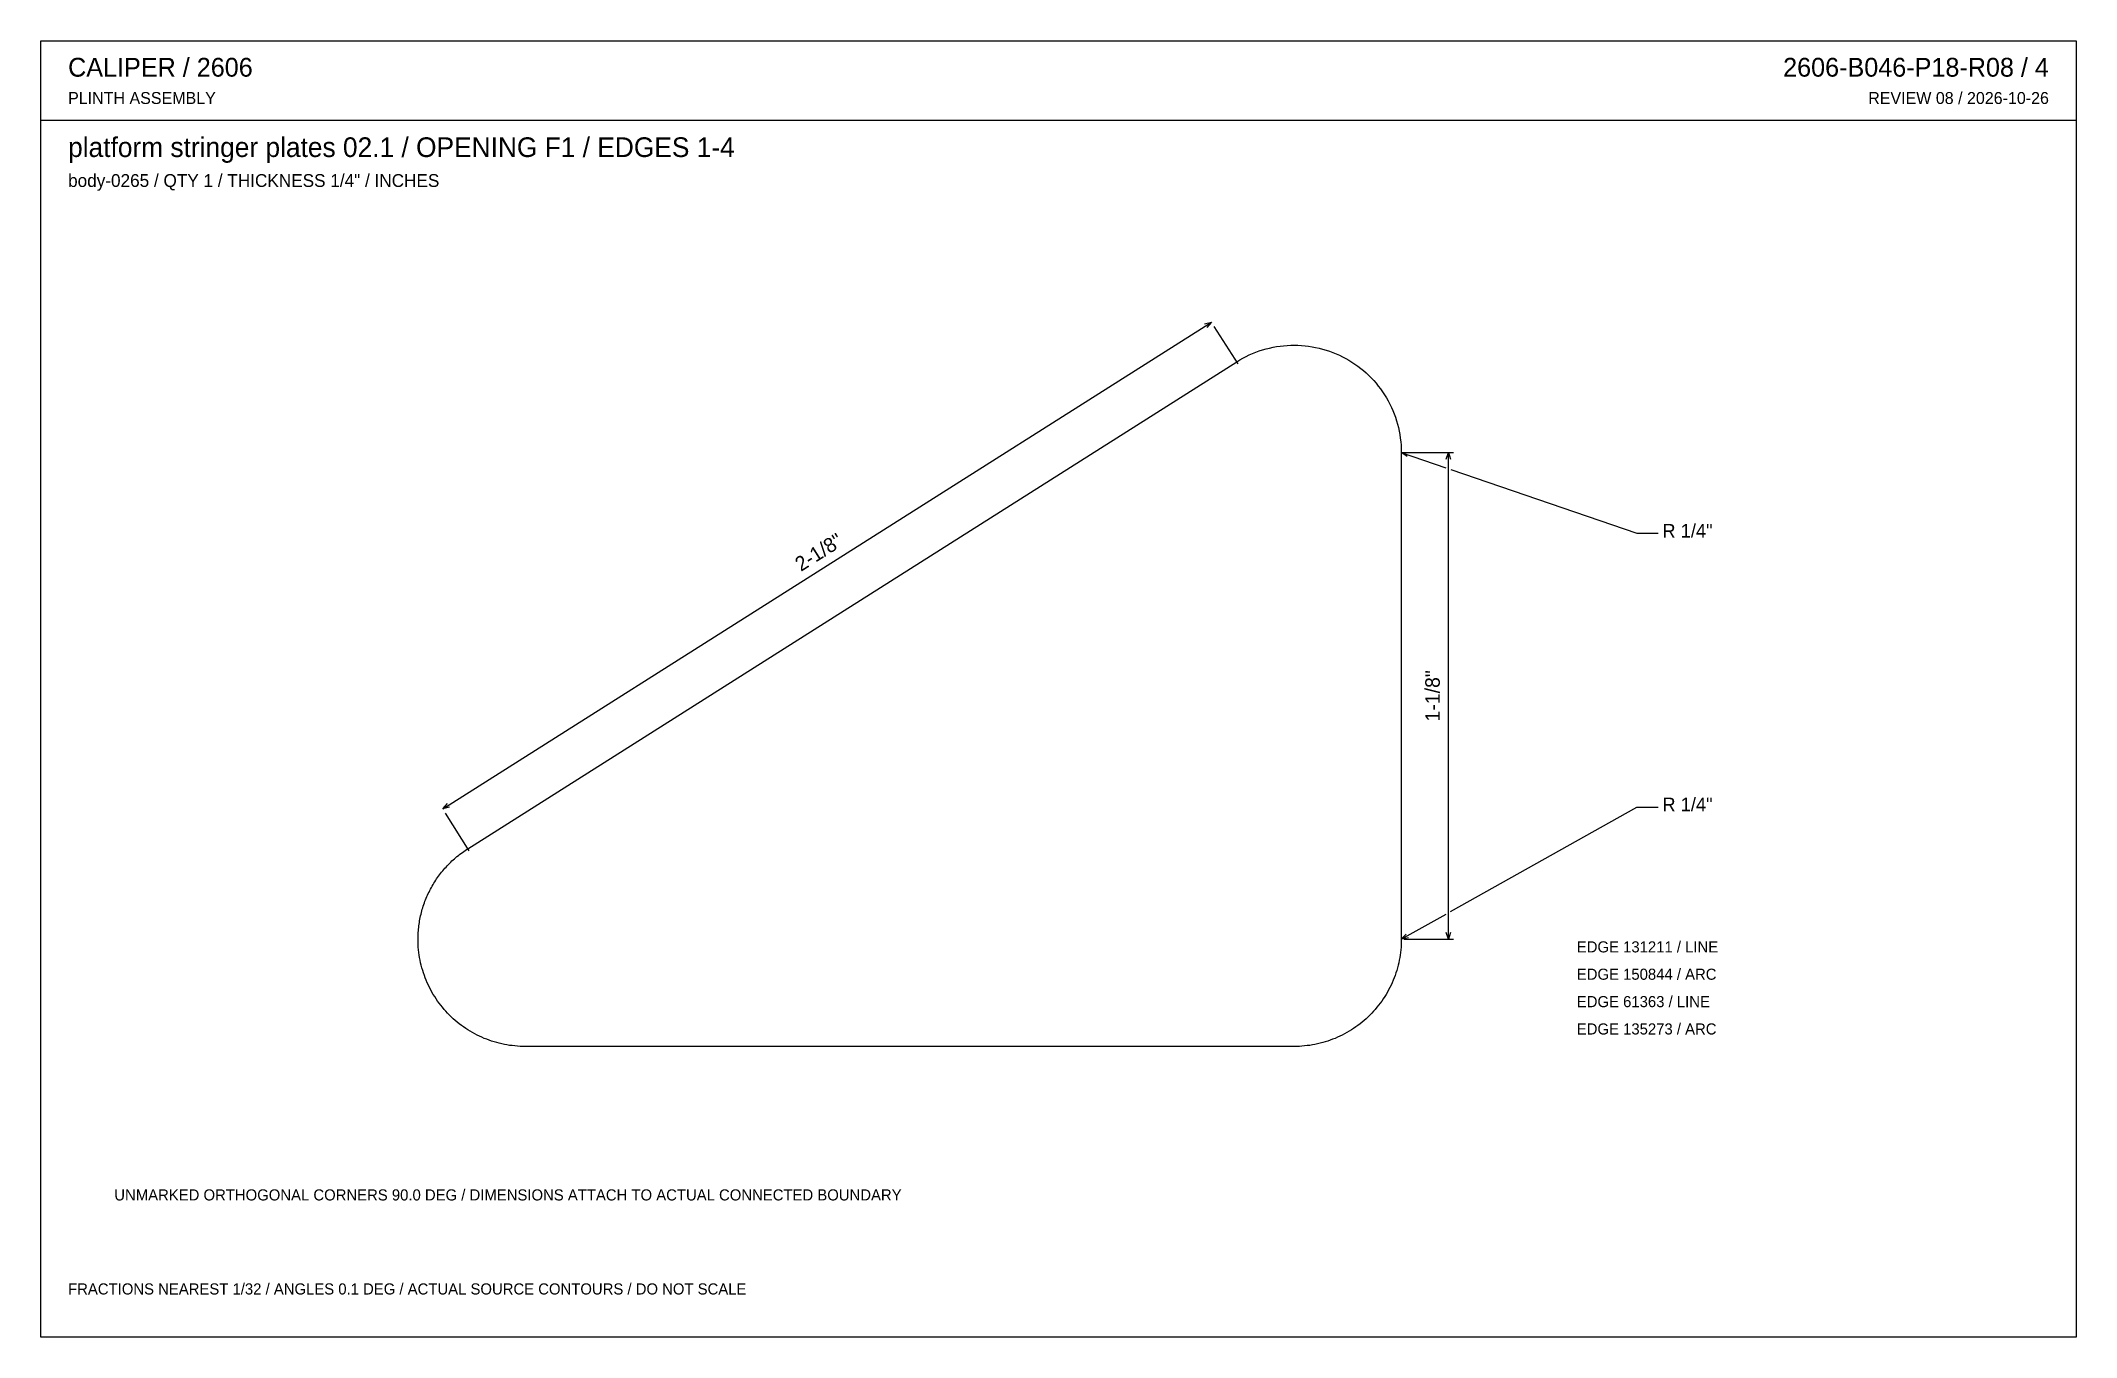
# Model space of a CAD drawing. Header units: inches. Extents: x 0.5 to 33.5, y 0.5 to 21.5.
import ezdxf
from ezdxf.enums import TextEntityAlignment as Align

# ---------------------------------------------------------------- set-up
doc = ezdxf.new("R2010")
doc.units = ezdxf.units.IN
doc.header["$MEASUREMENT"] = 0

msp = doc.modelspace()

# ---------------------------------------------------------------- linework, layer by layer
at = {"layer": 'ANNOTATION'}
for p, q in [((7.001, 9.053), (19.485, 16.958)), ((19.372, 16.928), (19.485, 16.958)), ((19.485, 16.958), (19.41, 16.87)), ((19.916, 16.278), (19.529, 16.888)), ((22.567, 14.842), (23.291, 14.593)), ((22.661, 14.773), (22.567, 14.842)), ((22.567, 14.842), (22.683, 14.838)), ((22.609, 14.842), (23.414, 14.842)), ((23.296, 14.731), (23.331, 14.842)), ((23.331, 6.936), (23.331, 14.842)), ((23.331, 14.842), (23.366, 14.731)), ((23.37, 14.566), (26.389, 13.528)), ((26.389, 13.528), (26.736, 13.528)), ((7.001, 9.053), (7.076, 9.142)), ((7.113, 9.083), (7.001, 9.053)), ((7.432, 8.372), (7.045, 8.982)), ((23.367, 7.386), (26.389, 9.083)), ((26.389, 9.083), (26.736, 9.083)), ((22.567, 6.936), (23.295, 7.345)), ((22.567, 6.936), (22.647, 7.021)), ((22.681, 6.96), (22.567, 6.936)), ((23.331, 6.936), (23.296, 7.047)), ((23.366, 7.047), (23.331, 6.936)), ((22.609, 6.936), (23.414, 6.936))]:
    msp.add_line(p, q, dxfattribs=at)
at = {"layer": 'OUTLINE'}
for p, q in [((0.472, 21.528), (33.528, 21.528)), ((0.472, 0.472), (0.472, 21.528)), ((33.528, 21.528), (33.528, 0.472)), ((0.472, 20.236), (33.528, 20.236)), ((20.37, 16.523), (20.427, 16.537)), ((20.427, 16.537), (20.484, 16.549)), ((20.484, 16.549), (20.541, 16.56)), ((20.541, 16.56), (20.598, 16.568)), ((20.598, 16.568), (20.656, 16.575)), ((20.656, 16.575), (20.714, 16.58)), ((20.714, 16.58), (20.772, 16.583)), ((20.772, 16.583), (20.83, 16.583)), ((20.83, 16.583), (20.888, 16.582)), ((20.888, 16.582), (20.946, 16.579)), ((20.946, 16.579), (21.004, 16.574)), ((21.004, 16.574), (21.062, 16.567)), ((21.062, 16.567), (21.119, 16.558)), ((21.119, 16.558), (21.176, 16.548)), ((21.176, 16.548), (21.233, 16.535)), ((21.233, 16.535), (21.289, 16.52)), ((7.41, 8.407), (19.894, 16.313)), ((19.894, 16.313), (19.943, 16.343)), ((19.943, 16.343), (19.994, 16.372)), ((19.994, 16.372), (20.045, 16.399)), ((20.045, 16.399), (20.098, 16.424)), ((20.098, 16.424), (20.151, 16.447)), ((20.151, 16.447), (20.205, 16.469)), ((20.205, 16.469), (20.259, 16.489)), ((20.259, 16.489), (20.315, 16.507)), ((20.315, 16.507), (20.37, 16.523)), ((21.289, 16.52), (21.345, 16.504)), ((21.345, 16.504), (21.4, 16.486)), ((21.4, 16.486), (21.455, 16.466)), ((21.455, 16.466), (21.508, 16.444)), ((21.508, 16.444), (21.562, 16.42)), ((21.562, 16.42), (21.614, 16.395)), ((21.614, 16.395), (21.665, 16.368)), ((21.665, 16.368), (21.716, 16.339)), ((21.716, 16.339), (21.765, 16.308)), ((21.765, 16.308), (21.813, 16.276)), ((21.813, 16.276), (21.861, 16.242)), ((21.861, 16.242), (21.907, 16.207)), ((21.907, 16.207), (21.952, 16.17)), ((21.952, 16.17), (21.995, 16.132)), ((21.995, 16.132), (22.038, 16.092)), ((22.038, 16.092), (22.079, 16.051)), ((22.079, 16.051), (22.118, 16.008)), ((22.118, 16.008), (22.157, 15.965)), ((22.157, 15.965), (22.193, 15.92)), ((22.193, 15.92), (22.229, 15.873)), ((22.229, 15.873), (22.262, 15.826)), ((22.262, 15.826), (22.294, 15.777)), ((22.294, 15.777), (22.325, 15.728)), ((22.325, 15.728), (22.353, 15.677)), ((22.353, 15.677), (22.38, 15.626)), ((22.38, 15.626), (22.406, 15.574)), ((22.406, 15.574), (22.429, 15.521)), ((22.429, 15.521), (22.451, 15.467)), ((22.451, 15.467), (22.471, 15.412)), ((22.471, 15.412), (22.489, 15.357)), ((22.489, 15.357), (22.505, 15.301)), ((22.505, 15.301), (22.52, 15.245)), ((22.52, 15.245), (22.532, 15.188)), ((22.532, 15.188), (22.543, 15.131)), ((22.543, 15.131), (22.551, 15.073)), ((22.551, 15.073), (22.558, 15.016)), ((22.558, 15.016), (22.563, 14.958)), ((22.563, 14.958), (22.566, 14.9)), ((22.566, 14.9), (22.567, 14.842)), ((22.567, 14.842), (22.567, 6.936)), ((7.211, 8.261), (7.232, 8.279)), ((7.232, 8.279), (7.254, 8.296)), ((7.254, 8.296), (7.275, 8.313)), ((7.275, 8.313), (7.297, 8.33)), ((7.297, 8.33), (7.319, 8.346)), ((7.319, 8.346), (7.341, 8.362)), ((7.341, 8.362), (7.364, 8.377)), ((7.364, 8.377), (7.387, 8.393)), ((7.387, 8.393), (7.41, 8.407)), ((6.901, 7.916), (6.917, 7.938)), ((6.917, 7.938), (6.933, 7.961)), ((6.933, 7.961), (6.949, 7.983)), ((6.949, 7.983), (6.966, 8.004)), ((6.966, 8.004), (6.983, 8.026)), ((6.983, 8.026), (7, 8.047)), ((7, 8.047), (7.018, 8.068)), ((7.018, 8.068), (7.036, 8.089)), ((7.036, 8.089), (7.054, 8.109)), ((7.054, 8.109), (7.073, 8.129)), ((7.073, 8.129), (7.092, 8.149)), ((7.092, 8.149), (7.111, 8.168)), ((7.111, 8.168), (7.13, 8.188)), ((7.13, 8.188), (7.15, 8.207)), ((7.15, 8.207), (7.17, 8.225)), ((7.17, 8.225), (7.191, 8.243)), ((7.191, 8.243), (7.211, 8.261)), ((6.722, 7.578), (6.733, 7.603)), ((6.733, 7.603), (6.743, 7.628)), ((6.743, 7.628), (6.754, 7.653)), ((6.754, 7.653), (6.766, 7.678)), ((6.766, 7.678), (6.778, 7.703)), ((6.778, 7.703), (6.79, 7.727)), ((6.79, 7.727), (6.803, 7.752)), ((6.803, 7.752), (6.816, 7.776)), ((6.816, 7.776), (6.829, 7.8)), ((6.829, 7.8), (6.843, 7.823)), ((6.843, 7.823), (6.857, 7.847)), ((6.857, 7.847), (6.871, 7.87)), ((6.871, 7.87), (6.886, 7.893)), ((6.886, 7.893), (6.901, 7.916)), ((6.631, 7.263), (6.636, 7.29)), ((6.636, 7.29), (6.642, 7.316)), ((6.642, 7.316), (6.648, 7.343)), ((6.648, 7.343), (6.655, 7.37)), ((6.655, 7.37), (6.662, 7.396)), ((6.662, 7.396), (6.669, 7.422)), ((6.669, 7.422), (6.677, 7.449)), ((6.677, 7.449), (6.685, 7.475)), ((6.685, 7.475), (6.694, 7.501)), ((6.694, 7.501), (6.703, 7.527)), ((6.703, 7.527), (6.712, 7.552)), ((6.712, 7.552), (6.722, 7.578)), ((6.6, 6.963), (6.601, 6.991)), ((6.6, 6.936), (6.6, 6.963)), ((6.601, 6.991), (6.602, 7.018)), ((6.602, 7.018), (6.603, 7.046)), ((6.603, 7.046), (6.605, 7.073)), ((6.605, 7.073), (6.607, 7.1)), ((6.607, 7.1), (6.61, 7.127)), ((6.61, 7.127), (6.613, 7.155)), ((6.613, 7.155), (6.617, 7.182)), ((6.617, 7.182), (6.621, 7.209)), ((6.621, 7.209), (6.626, 7.236)), ((6.626, 7.236), (6.631, 7.263)), ((6.6, 6.893), (6.6, 6.936)), ((6.602, 6.851), (6.6, 6.893)), ((6.604, 6.808), (6.602, 6.851)), ((6.608, 6.765), (6.604, 6.808)), ((6.613, 6.723), (6.608, 6.765)), ((6.619, 6.68), (6.613, 6.723)), ((6.625, 6.638), (6.619, 6.68)), ((6.633, 6.596), (6.625, 6.638)), ((22.541, 6.638), (22.533, 6.596)), ((22.548, 6.68), (22.541, 6.638)), ((22.554, 6.723), (22.548, 6.68)), ((22.559, 6.765), (22.554, 6.723)), ((22.562, 6.808), (22.559, 6.765)), ((22.565, 6.851), (22.562, 6.808)), ((22.566, 6.893), (22.565, 6.851)), ((22.567, 6.936), (22.566, 6.893)), ((6.642, 6.554), (6.633, 6.596)), ((6.652, 6.513), (6.642, 6.554)), ((6.663, 6.472), (6.652, 6.513)), ((6.675, 6.43), (6.663, 6.472)), ((6.688, 6.39), (6.675, 6.43)), ((6.702, 6.349), (6.688, 6.39)), ((6.716, 6.309), (6.702, 6.349)), ((6.732, 6.27), (6.716, 6.309)), ((22.45, 6.309), (22.434, 6.27)), ((22.465, 6.349), (22.45, 6.309)), ((22.479, 6.39), (22.465, 6.349)), ((22.492, 6.43), (22.479, 6.39)), ((22.504, 6.472), (22.492, 6.43)), ((22.515, 6.513), (22.504, 6.472)), ((22.525, 6.554), (22.515, 6.513)), ((22.533, 6.596), (22.525, 6.554)), ((6.749, 6.23), (6.732, 6.27)), ((6.767, 6.191), (6.749, 6.23)), ((6.786, 6.153), (6.767, 6.191)), ((6.805, 6.115), (6.786, 6.153)), ((6.826, 6.078), (6.805, 6.115)), ((6.847, 6.041), (6.826, 6.078)), ((6.87, 6.004), (6.847, 6.041)), ((6.893, 5.968), (6.87, 6.004)), ((6.917, 5.933), (6.893, 5.968)), ((22.273, 5.968), (22.249, 5.933)), ((22.297, 6.004), (22.273, 5.968)), ((22.319, 6.041), (22.297, 6.004)), ((22.341, 6.078), (22.319, 6.041)), ((22.361, 6.115), (22.341, 6.078)), ((22.381, 6.153), (22.361, 6.115)), ((22.4, 6.191), (22.381, 6.153)), ((22.418, 6.23), (22.4, 6.191)), ((22.434, 6.27), (22.418, 6.23)), ((6.942, 5.899), (6.917, 5.933)), ((6.968, 5.865), (6.942, 5.899)), ((6.995, 5.831), (6.968, 5.865)), ((7.023, 5.798), (6.995, 5.831)), ((7.051, 5.766), (7.023, 5.798)), ((7.08, 5.735), (7.051, 5.766)), ((7.11, 5.705), (7.08, 5.735)), ((7.14, 5.675), (7.11, 5.705)), ((7.172, 5.646), (7.14, 5.675)), ((7.204, 5.617), (7.172, 5.646)), ((21.995, 5.646), (21.963, 5.617)), ((22.026, 5.675), (21.995, 5.646)), ((22.057, 5.705), (22.026, 5.675)), ((22.087, 5.735), (22.057, 5.705)), ((22.116, 5.766), (22.087, 5.735)), ((22.144, 5.798), (22.116, 5.766)), ((22.172, 5.831), (22.144, 5.798)), ((22.198, 5.865), (22.172, 5.831)), ((22.224, 5.899), (22.198, 5.865)), ((22.249, 5.933), (22.224, 5.899)), ((7.236, 5.59), (7.204, 5.617)), ((7.27, 5.563), (7.236, 5.59)), ((7.304, 5.537), (7.27, 5.563)), ((7.338, 5.512), (7.304, 5.537)), ((7.374, 5.488), (7.338, 5.512)), ((7.41, 5.465), (7.374, 5.488)), ((7.446, 5.442), (7.41, 5.465)), ((7.483, 5.421), (7.446, 5.442)), ((7.52, 5.4), (7.483, 5.421)), ((7.558, 5.38), (7.52, 5.4)), ((7.597, 5.362), (7.558, 5.38)), ((7.636, 5.344), (7.597, 5.362)), ((7.675, 5.327), (7.636, 5.344)), ((7.715, 5.311), (7.675, 5.327)), ((7.755, 5.296), (7.715, 5.311)), ((7.795, 5.282), (7.755, 5.296)), ((21.412, 5.296), (21.372, 5.282)), ((21.452, 5.311), (21.412, 5.296)), ((21.492, 5.327), (21.452, 5.311)), ((21.531, 5.344), (21.492, 5.327)), ((21.57, 5.362), (21.531, 5.344)), ((21.608, 5.38), (21.57, 5.362)), ((21.646, 5.4), (21.608, 5.38)), ((21.684, 5.421), (21.646, 5.4)), ((21.721, 5.442), (21.684, 5.421)), ((21.757, 5.465), (21.721, 5.442)), ((21.793, 5.488), (21.757, 5.465)), ((21.828, 5.512), (21.793, 5.488)), ((21.863, 5.537), (21.828, 5.512)), ((21.897, 5.563), (21.863, 5.537)), ((21.93, 5.59), (21.897, 5.563)), ((21.963, 5.617), (21.93, 5.59)), ((7.836, 5.269), (7.795, 5.282)), ((7.877, 5.258), (7.836, 5.269)), ((7.918, 5.247), (7.877, 5.258)), ((7.96, 5.237), (7.918, 5.247)), ((8.002, 5.228), (7.96, 5.237)), ((8.044, 5.22), (8.002, 5.228)), ((8.086, 5.213), (8.044, 5.22)), ((8.128, 5.208), (8.086, 5.213)), ((8.171, 5.203), (8.128, 5.208)), ((8.213, 5.199), (8.171, 5.203)), ((8.256, 5.197), (8.213, 5.199)), ((8.299, 5.195), (8.256, 5.197)), ((8.341, 5.194), (8.299, 5.195)), ((20.825, 5.194), (8.341, 5.194)), ((20.868, 5.195), (20.825, 5.194)), ((20.911, 5.197), (20.868, 5.195)), ((20.953, 5.199), (20.911, 5.197)), ((20.996, 5.203), (20.953, 5.199)), ((21.039, 5.208), (20.996, 5.203)), ((21.081, 5.213), (21.039, 5.208)), ((21.123, 5.22), (21.081, 5.213)), ((21.165, 5.228), (21.123, 5.22)), ((21.207, 5.237), (21.165, 5.228)), ((21.249, 5.247), (21.207, 5.237)), ((21.29, 5.258), (21.249, 5.247)), ((21.331, 5.269), (21.29, 5.258)), ((21.372, 5.282), (21.331, 5.269)), ((33.528, 0.472), (0.472, 0.472))]:
    msp.add_line(p, q, dxfattribs=at)

# ---------------------------------------------------------------- texts
at = {"layer": 'ANNOTATION'}
for s, height, p in [('CALIPER / 2606', 0.30556, (0.917, 20.944)), ('PLINTH ASSEMBLY', 0.19444, (0.917, 20.5)), ('platform stringer plates 02.1 / OPENING F1 / EDGES 1-4', 0.31944, (0.917, 19.639)), ('body-0265 / QTY 1 / THICKNESS 1/4" / INCHES', 0.20833, (0.917, 19.153)), ('R 1/4"', 0.2222, (26.806, 13.458)), ('R 1/4"', 0.2222, (26.806, 9.014)), ('EDGE 131211 / LINE', 0.18056, (25.417, 6.722)), ('EDGE 150844 / ARC', 0.18056, (25.417, 6.278)), ('EDGE 61363 / LINE', 0.18056, (25.417, 5.833)), ('EDGE 135273 / ARC', 0.18056, (25.417, 5.389)), ('UNMARKED ORTHOGONAL CORNERS 90.0 DEG / DIMENSIONS ATTACH TO ACTUAL CONNECTED BOUNDARY', 0.18056, (1.667, 2.694)), ('FRACTIONS NEAREST 1/32 / ANGLES 0.1 DEG / ACTUAL SOURCE CONTOURS / DO NOT SCALE', 0.18056, (0.917, 1.167))]:
    msp.add_text(s, height=height, dxfattribs=at).set_placement(p)
for s, height, p in [('2606-B046-P18-R08 / 4', 0.30556, (33.083, 20.944)), ('REVIEW 08 / 2026-10-26', 0.19444, (33.083, 20.5))]:
    msp.add_text(s, height=height, dxfattribs=at).set_placement(p, align=Align.RIGHT)
for s, rotation, p in [('2-1/8"', 32.3446, (13.169, 13.123)), ('1-1/8"', 90, (23.192, 10.889))]:
    msp.add_text(s, height=0.2361, rotation=rotation, dxfattribs=at).set_placement(p, align=Align.CENTER)

doc.saveas('drawing.dxf')
